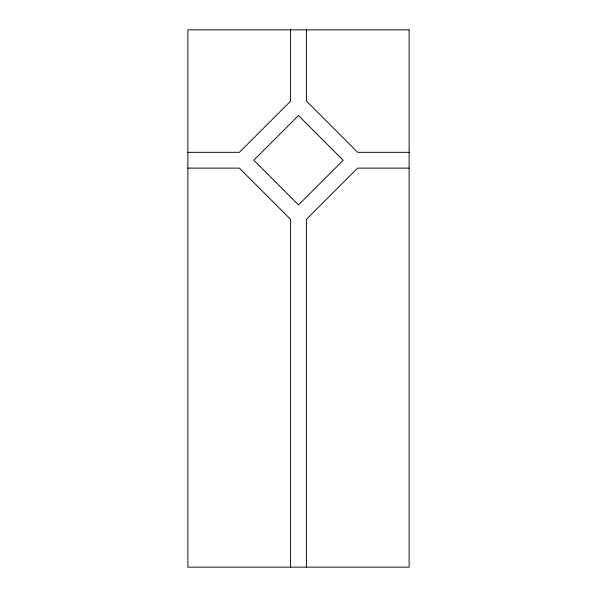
<?xml version="1.0" encoding="UTF-8"?>
<svg xmlns="http://www.w3.org/2000/svg" width="597" height="597" viewBox="0 0 597 597"><rect width="100%" height="100%" fill="white"/><g stroke="black" fill="none" stroke-linecap="round" stroke-linejoin="round"><path stroke-width="0.9" d="M187.876 152.325L239.352 152.325L290.597 101.08L290.597 29.85M409.124 152.325L357.648 152.325L306.403 101.08L306.403 29.85M187.876 168.123L239.352 168.123L290.597 219.368L290.597 567.15M409.124 168.123L357.648 168.123L306.403 219.368L306.403 567.15M298.5 115.527L253.8 160.227L298.5 204.92L343.2 160.227L298.5 115.527M409.124 29.85L187.876 29.85L187.876 567.15L409.124 567.15L409.124 29.85"/></g></svg>
